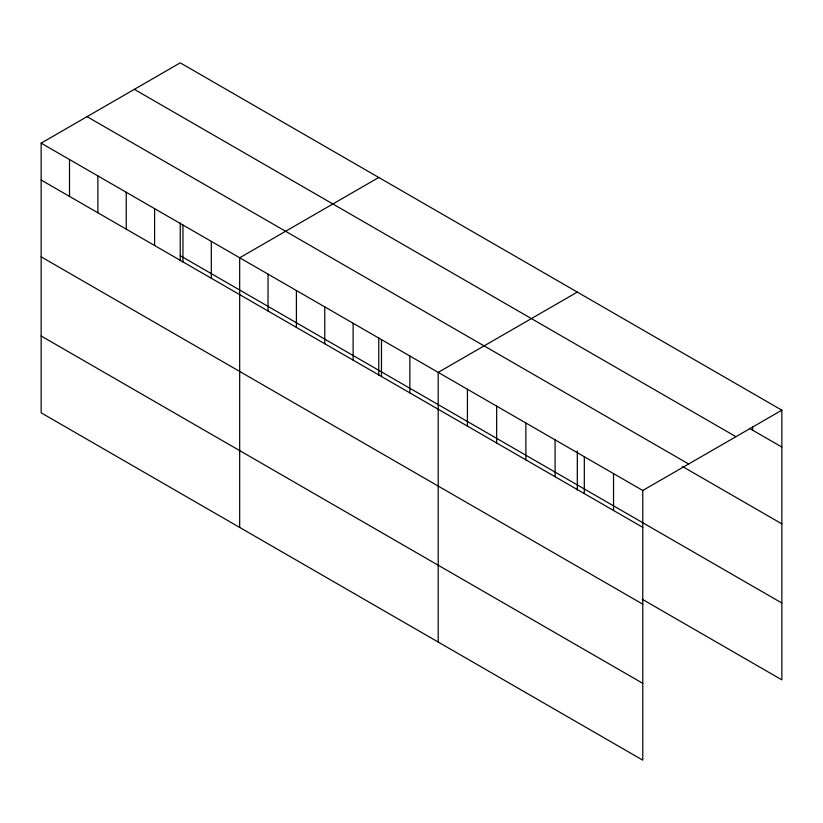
<?xml version="1.0" encoding="UTF-8"?>
<svg xmlns="http://www.w3.org/2000/svg" width="823" height="823" viewBox="0 0 823 823"><rect width="100%" height="100%" fill="white"/><g stroke="black" fill="none" stroke-linecap="round" stroke-linejoin="round"><path stroke-width="1.23" d="M41.15 143.151L642.763 490.487L642.763 760.154L41.15 412.817L41.15 143.151L180.237 62.846L781.85 410.183L781.85 679.849L642.238 599.247M378.775 177.47L239.678 257.774L239.678 527.44M577.304 292.083L438.206 372.387L438.206 642.063M642.763 490.487L781.85 410.183M749.383 428.299L781.85 447.054M134.344 89.347L735.947 436.684M87.053 116.65L688.656 463.987M682.277 466.384L781.85 523.87M180.237 255.696L781.85 603.022M41.15 180.021L642.763 527.348M41.15 256.838L642.763 604.175M41.15 335.99L642.763 683.327M752.634 426.365L752.634 430.182M613.536 473.616L613.536 510.486M584.32 456.744L584.32 493.615M577.304 451.014L577.304 490.055M555.093 439.873L555.093 476.743M525.876 423.001L525.876 459.872M496.65 406.13L496.65 443M467.433 389.258L467.433 426.129M409.854 356.02L409.854 392.88M381.491 339.642L381.491 376.512M378.775 337.646L378.775 375.432M353.129 323.264L353.129 360.135M324.766 306.897L324.766 343.757M296.403 290.519L296.403 327.389M268.041 274.141L268.041 311.012M211.316 241.396L211.316 278.267M182.953 225.018L182.953 261.889M180.237 223.023L180.237 260.809M154.601 208.651L154.601 245.511M126.238 192.273L126.238 229.144M97.875 175.896L97.875 212.766M69.513 159.528L69.513 196.388"/></g></svg>
